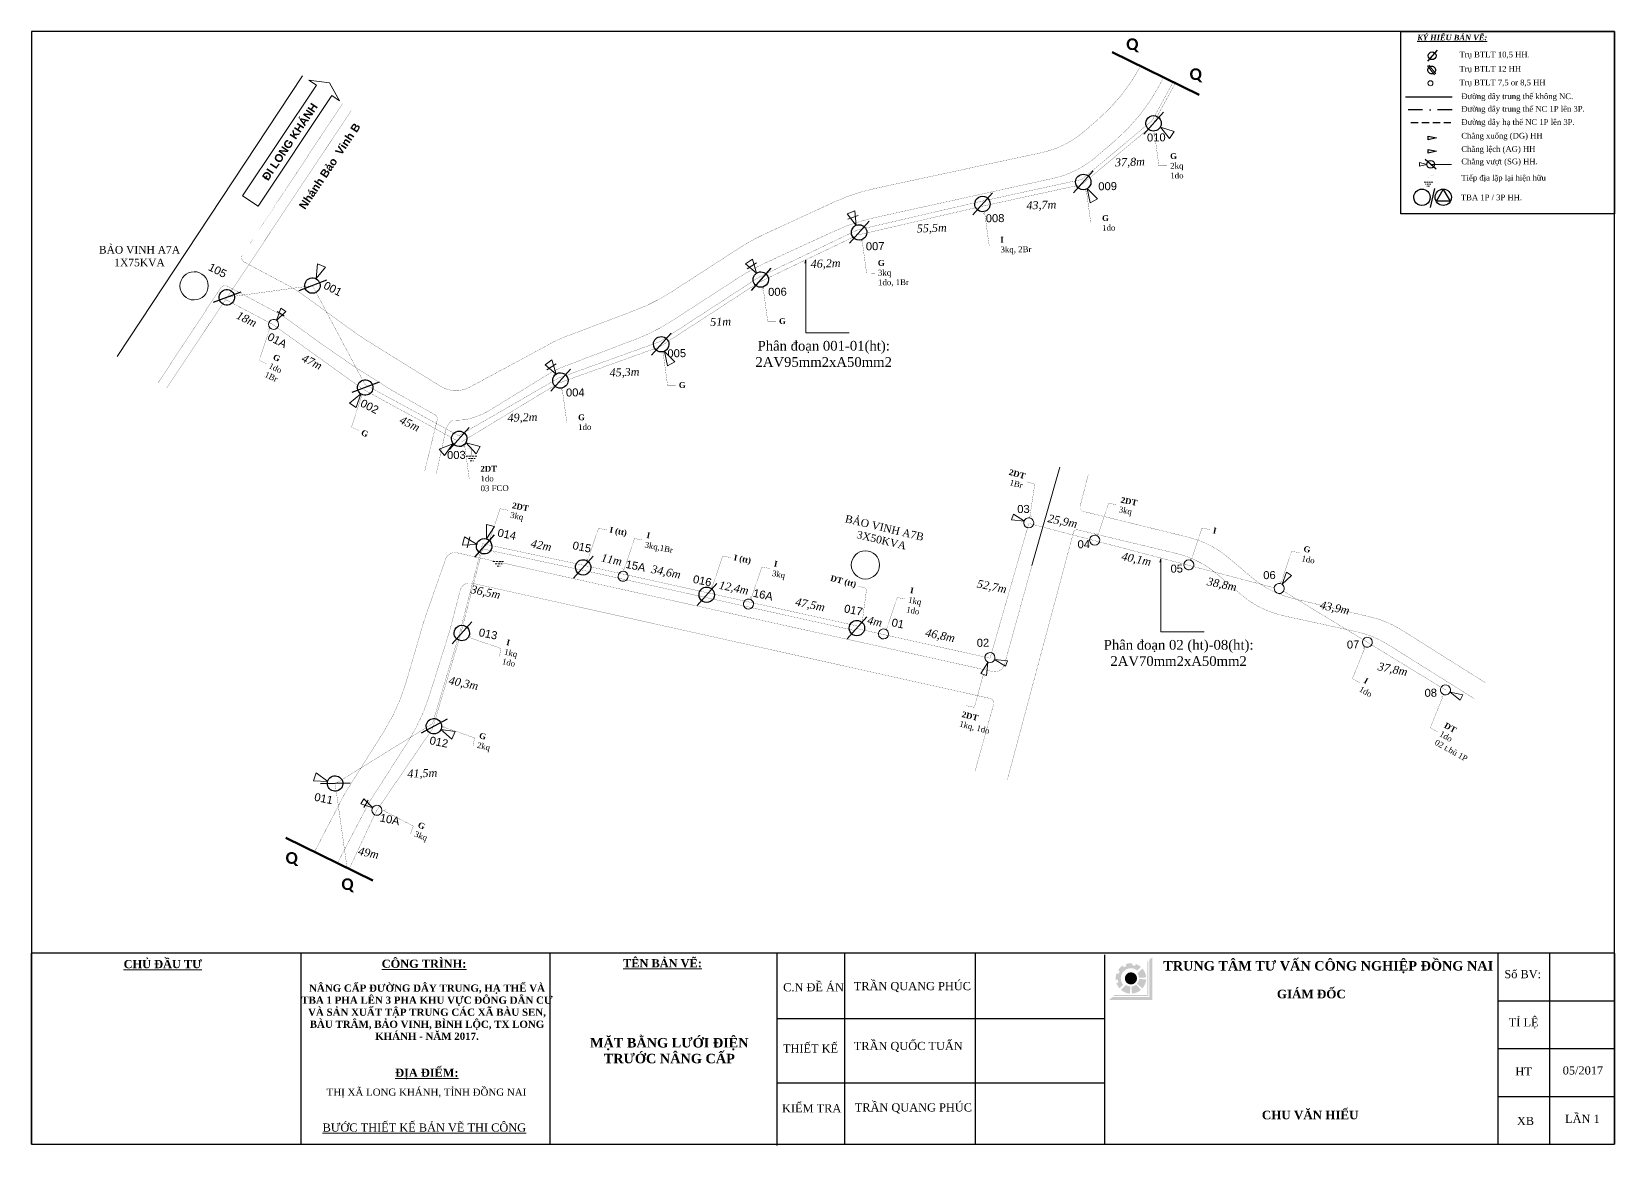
# Model space of a CAD drawing. Header units: metres. Extents: x 429925 to 893472, y 1245258 to 2552490.
# Drawn here: x 451291 to 452103, y 1260860 to 1261432 of the extents above; entities that cross this region are included whole.
import ezdxf

# ---------------------------------------------------------------- set-up
doc = ezdxf.new("R2010")
doc.units = ezdxf.units.M
doc.linetypes.add('DASHDOT', pattern=[1, 0.5, -0.25, 0, -0.25])
doc.linetypes.add('DASHED2', pattern=[0.375, 0.25, -0.125])
doc.layers.add('duong', color=2, linetype='Continuous', lineweight=15)
doc.layers.add('duong bao', color=3, linetype='Continuous', lineweight=13)
doc.layers.add('Khung ten', color=7, linetype='Continuous')
doc.layers.add('KHUNGBANVE', color=6, linetype='Continuous')
doc.styles.get("Standard").update_dxf_attribs({"font": 'arial.ttf'})
doc.styles.add('Unicode', font='times.ttf')

# ---------------------------------------------------------------- blocks, each defined once
blk = doc.blocks.new('A$C46BF4DDC')
at = {"color": 9, "linetype": 'Continuous'}
blk.add_line((9.91, 11.46), (0, 0), dxfattribs=at)
blk.add_lwpolyline([(0.89, 5.61, -1), (8.82, 5.61, -1)], format="xyb", close=True, dxfattribs=at)
blk = doc.blocks.new('A$C7B825D87')
at = {"layer": 'duong bao', "color": 1, "linetype": 'DASHED2', "lineweight": 20, "ltscale": 4}
for p, q in [((1.21, 2.48), (7.13, 2.48)), ((2.41, 1.31), (5.91, 1.31)), ((3.34, 0), (4.99, 0))]:
    blk.add_line(p, q, dxfattribs=at)
at = {"layer": 'duong bao', "color": 1, "linetype": 'DASHED2', "lineweight": 20, "ltscale": 4, "const_width": 0.0325}
blk.add_lwpolyline([(0.01, 8.11), (4.17, 5.43), (4.17, 2.48)], dxfattribs=at)
blk = doc.blocks.new('A$C6542344A')
at = {"color": 9, "linetype": 'Continuous'}
for p, q in [((7.5, 9.8), (0, 1.2)), ((8.7, 8.6), (1.3, 0))]:
    blk.add_line(p, q, dxfattribs=at)
for points in [[(0.3, 4.9, -1), (8.2, 4.9, -1)], [(4.3, 1, -1), (4.3, 8.9, -1)]]:
    blk.add_lwpolyline(points, format="xyb", close=True, dxfattribs=at)

msp = doc.modelspace()

# ---------------------------------------------------------------- hatches: boundary and pattern name
at = {"layer": 'duong bao', "lineweight": 50, "ltscale": 2}
h = msp.add_hatch(color=256, dxfattribs=at)
h.paths.add_polyline_path([(452009.25, 1261410.72, -1), (452010.02, 1261414.61, -1)], flags=17)
h.paths.add_polyline_path([(452010.02, 1261414.61, 1), (452009.25, 1261410.72, 1)], flags=17)
at = {"layer": 'Khung ten'}
h = msp.add_hatch(color=160, dxfattribs=at)
h.paths.add_polyline_path([(451866.27, 1260957.12), (451864.7, 1260955.56), (451864.7, 1260936.57), (451845.72, 1260936.57), (451844.15, 1260935.01), (451866.27, 1260935.01)])
h.paths.add_polyline_path([(451864.18, 1260955.04), (451863.66, 1260954.52), (451863.66, 1260937.62), (451846.76, 1260937.62), (451846.24, 1260937.1), (451864.18, 1260937.1)], flags=17)
for color, points in [(160, [(451860.36, 1260951.95, 0.10032), (451857.66, 1260953.49), (451857.33, 1260952.5, 0.055263), (451855.87, 1260952.81), (451855.97, 1260953.85, 0.110865), (451852.58, 1260953.43), (451852.93, 1260952.45, 0.055263), (451851.58, 1260951.79), (451851.03, 1260952.67, 0.110865), (451848.61, 1260950.25), (451849.49, 1260949.69, 0.055263), (451848.83, 1260948.35), (451847.85, 1260948.7, 0.110865), (451847.43, 1260945.3), (451848.47, 1260945.4, 0.055263), (451848.78, 1260943.94), (451847.79, 1260943.62, 0.10032), (451849.33, 1260940.92), (451851.17, 1260942.77, -0.904534), (451858.51, 1260950.1)]), (1, [(451858.34, 1260946.07, 1), (451852.08, 1260946.07, 1)])]:
    msp.add_hatch(color=color, dxfattribs=at).paths.add_polyline_path(points)
h = msp.add_hatch(color=104, dxfattribs=at)
h.paths.add_polyline_path([(451861.09, 1260951.21), (451858.5, 1260948.62, -0.149436), (451859.37, 1260946.34), (451863.01, 1260946.59, 0.16445)])
h.paths.add_polyline_path([(451863.01, 1260945.55), (451859.37, 1260945.79, -0.16445), (451858.35, 1260943.32), (451861.09, 1260940.92, 0.16445)])
h.paths.add_polyline_path([(451860.36, 1260940.18), (451857.95, 1260942.93, -0.16445), (451855.49, 1260941.91), (451855.73, 1260938.27, 0.16445)])
h.paths.add_polyline_path([(451854.69, 1260938.27), (451854.93, 1260941.91, -0.149436), (451852.65, 1260942.77), (451850.06, 1260940.18, 0.16445)])

# ---------------------------------------------------------------- linework, layer by layer
at = {"color": 4, "linetype": 'Continuous', "lineweight": 18}
for p, q in [((451429.74, 1261409.63), (451334.61, 1261265.55)), ((451399.01, 1261348.08), (451436.96, 1261404.82)), ((451436.96, 1261404.82), (451433.01, 1261407.47)), ((451433.01, 1261407.47), (451443.57, 1261406.13)), ((451443.57, 1261406.13), (451448.84, 1261396.87)), ((451444.88, 1261399.52), (451406.93, 1261342.78)), ((451448.84, 1261396.87), (451444.88, 1261399.52)), ((451715.13, 1261337.94), (451709.77, 1261335.97)), ((451662.9, 1261313.54), (451658.08, 1261310.48)), ((451416.67, 1261288.65), (451420.39, 1261286.35)), ((451688.22, 1261277.68), (451710.53, 1261277.68)), ((451559.98, 1261261.72), (451555.16, 1261258.66)), ((451804.4, 1261158.08), (451818.65, 1261208.62)), ((451515.77, 1261172.82), (451514.32, 1261167.29)), ((451870.49, 1261124.08), (451892.8, 1261124.08)), ((451461.29, 1261033.84), (451463.56, 1261037.58))]:
    msp.add_line(p, q, dxfattribs=at)
at = {"color": 1, "lineweight": 30, "ltscale": 15}
msp.add_line((452020.12, 1261398.67), (451996.28, 1261398.67), dxfattribs=at)
at = {"color": 1, "linetype": 'DASHDOT', "lineweight": 30, "ltscale": 15}
msp.add_line((452020.12, 1261392.21), (451996.28, 1261392.21), dxfattribs=at)
at = {"color": 5, "linetype": 'DASHED2', "lineweight": 30, "ltscale": 15}
msp.add_line((451998.95, 1261385.7), (452020.15, 1261385.7), dxfattribs=at)
at = {"color": 7, "linetype": 'Continuous'}
msp.add_line((452011.03, 1261351.73), (452008.95, 1261341.96), dxfattribs=at)
at = {"color": 9, "linetype": 'Continuous'}
msp.add_lwpolyline([(451290.67, 1260860.84), (452103.47, 1260860.84), (452103.47, 1261432.34), (451290.67, 1261432.34)], close=True, dxfattribs=at)
at = {"color": 7, "linetype": 'Continuous'}
for points in [[(451993.76, 1261432.34), (452103.47, 1261432.34), (452103.47, 1261338.75), (451993.76, 1261338.75)], [(452007.83, 1261378.73), (452012.22, 1261377.78), (452007.83, 1261376.83)], [(452007.83, 1261371.89), (452012.22, 1261370.94), (452007.83, 1261369.99)], [(452012.15, 1261345.21), (452015.61, 1261351.21), (452019.07, 1261345.21)]]:
    msp.add_lwpolyline(points, close=True, dxfattribs=at)
at = {"color": 4, "linetype": 'Continuous', "lineweight": 18, "const_width": 0.1}
for points in [[(451398.95, 1261317.64), (451450.23, 1261395.32), (451398.95, 1261317.64, 0.442045), (451399.89, 1261313.96), (451423.25, 1261301.51, -0.034662), (451429.12, 1261297.84), (451445.63, 1261285.85, 0.029906), (451470.34, 1261269.01), (451500.65, 1261250.22, 0.268402), (451515.66, 1261249.76), (451555.76, 1261271.34, -0.046131), (451564.03, 1261275.38), (451600.47, 1261289.17, 0.053139), (451619.38, 1261298.73), (451654.49, 1261321.45, -0.035585), (451666.95, 1261328.3), (451702.71, 1261344.79, -0.055051), (451723.54, 1261351.74), (451809.24, 1261370.18, 0.125758), (451831.4, 1261381.23), (451837.69, 1261386.66, 0.090393), (451860.18, 1261414.59)], [(451498.46, 1261205.23), (451502.94, 1261225.79, -0.205526), (451506.58, 1261232.65), (451513.14, 1261232.97, 0.101178), (451528.06, 1261239.2), (451555.53, 1261256.13, -0.049146), (451564.32, 1261260.48), (451600.47, 1261274.17, 0.053139), (451619.38, 1261283.73), (451654.49, 1261306.45, -0.035585), (451666.95, 1261313.3), (451702.93, 1261329.89, -0.053875), (451723.29, 1261336.74), (451815.41, 1261357.02, 0.123352), (451837.16, 1261367.85), (451846.72, 1261376.03, 0.095763), (451870.36, 1261405.73), (451871.96, 1261408.8)], [(451355.56, 1261251.92), (451387.81, 1261300.76, -0.386919), (451391.16, 1261301.61), (451416.26, 1261288.24, -0.034662), (451422.13, 1261284.57), (451438.64, 1261272.58, 0.033252), (451494.87, 1261237.2), (451497.64, 1261235.7, -0.341223), (451498.92, 1261232.83), (451492.56, 1261206.82)], [(452037.17, 1261098), (451993.92, 1261125.21, 0.081897), (451978.92, 1261131.52), (451938.3, 1261141.24, -0.117398), (451917.63, 1261151.7), (451905.17, 1261162.24, 0.115721), (451884.83, 1261172.62), (451830.54, 1261185.98, -0.417222), (451829.08, 1261188.42), (451833.38, 1261205.14)], [(451791.77, 1261048.15), (451825.66, 1261175.01, -0.404023), (451828.06, 1261176.42), (451878.66, 1261164.3, -0.118401), (451899.48, 1261153.71), (451911.89, 1261143.11, 0.123592), (451933.7, 1261132.29), (451971.1, 1261124.14, -0.08657), (451987.01, 1261117.65), (452031.59, 1261089.7)], [(451435.97, 1261011.11, 0.00148), (451436.24, 1261011.64), (451451.26, 1261040.62), (451471.64, 1261073.01, 0.06975), (451483.03, 1261098.34), (451492.37, 1261130.46), (451503.29, 1261161.44, -0.379266), (451509.09, 1261164.66), (451784.36, 1261103.66, 0.399105), (451790.26, 1261107.2), (451807.73, 1261170.35), (451807.86, 1261170.33)], [(451447.74, 1261005.33), (451464.16, 1261036.78), (451483.64, 1261067.14, 0.066676), (451494.88, 1261091.2), (451505.41, 1261124.77), (451510.81, 1261145.45, -0.403605), (451516.73, 1261149.07), (451782.73, 1261089.9, -0.4295), (451784.65, 1261086.71), (451775.18, 1261052.59)]]:
    msp.add_lwpolyline(points, format="xyb", dxfattribs=at)
at = {"color": 9, "linetype": 'Continuous'}
for points in [[(452009.25, 1261410.72, -1), (452010.02, 1261414.61, -1)], [(452011.58, 1261412.28, -1), (452007.69, 1261413.05, -1)]]:
    msp.add_lwpolyline(points, format="xyb", close=True, dxfattribs=at)
at = {"color": 4, "linetype": 'Continuous', "lineweight": 18}
for points in [[(451399.01, 1261348.08), (451436.96, 1261404.82), (451433.01, 1261407.47), (451443.57, 1261406.13), (451448.84, 1261396.87), (451444.88, 1261399.52), (451406.93, 1261342.78)], [(451870.4, 1261383.36), (451877.46, 1261381.03), (451875.1, 1261377.46)], [(452007.13, 1261364.17), (452003.4, 1261363.18), (452003.4, 1261365.17)], [(451832.74, 1261351.76), (451838.01, 1261346.52), (451834.3, 1261344.38)], [(451714.07, 1261332.8), (451709.53, 1261338.68), (451713.49, 1261340.32)], [(451436.71, 1261305.61), (451437.53, 1261313), (451441.51, 1261311.43)], [(451662.95, 1261308.29), (451657.27, 1261313.08), (451660.79, 1261315.52)], [(451560.03, 1261256.48), (451554.35, 1261261.26), (451557.87, 1261263.7)], [(451615.64, 1261268.03), (451620.91, 1261262.79), (451617.2, 1261260.65)], [(451459.67, 1261246.33), (451457.41, 1261239.25), (451453.82, 1261241.58)], [(451507.05, 1261220.62), (451502.75, 1261214.56), (451500.03, 1261217.87)], [(451513.79, 1261221.07), (451520.99, 1261219.23), (451518.88, 1261215.5)], [(451524.27, 1261171.77), (451524.21, 1261179.2), (451528.35, 1261178.11)], [(451519.38, 1261169.01), (451511.96, 1261168.65), (451512.88, 1261172.83)], [(451500.89, 1261073.9), (451508.24, 1261072.81), (451506.52, 1261068.89)], [(451442.84, 1261047.2), (451435.42, 1261047.52), (451436.72, 1261051.6)]]:
    msp.add_lwpolyline(points, close=True, dxfattribs=at)
at = {"color": 1, "lineweight": 30, "ltscale": 15, "const_width": 0.1}
for points in [[(451509.98, 1261224.8), (451561.41, 1261254.48), (451613.18, 1261273.06), (451664.33, 1261306.3), (451714.83, 1261330.51), (451778.16, 1261345.14), (451829.94, 1261356.41), (451866.02, 1261386.54), (451876.85, 1261406.39)], [(451454.83, 1261391.81), (451359.95, 1261249.21)], [(451391.06, 1261295.94), (451434.88, 1261301.89), (451461.88, 1261251.09), (451511.11, 1261224.18)], [(451452.65, 1261002.92), (451446.56, 1261046.01), (451496.49, 1261076.86), (451510.79, 1261124.77), (451522.25, 1261169.32), (451573.1, 1261158.47), (451593.6, 1261153.92), (451636.56, 1261144.4), (451658.04, 1261139.63), (451713.69, 1261127.29), (451715.31, 1261126.93)]]:
    msp.add_lwpolyline(points, dxfattribs=at)
at = {"color": 5, "linetype": 'DASHED2', "lineweight": 30, "ltscale": 15, "const_width": 0.1}
for points in [[(451561.41, 1261251.86), (451613.18, 1261270.44), (451664.33, 1261303.68), (451714.83, 1261327.89), (451778.16, 1261342.52), (451829.94, 1261353.79), (451866.02, 1261383.92), (451877.98, 1261405.84)], [(451389.59, 1261295.08), (451414.36, 1261282.03), (451460.66, 1261248.78), (451509.32, 1261222.17)], [(451561.41, 1261251.86), (451511.38, 1261221.6)], [(451714.2, 1261125.78), (451728.19, 1261122.68), (451782.86, 1261110.56), (451792.82, 1261145.15), (451802.77, 1261179.75), (451836.63, 1261170.88), (451884.99, 1261158.2), (451928.93, 1261146.68)], [(451453.78, 1261002.36), (451467.66, 1261031.98), (451496.49, 1261074.24), (451510.79, 1261122.15), (451522.25, 1261166.7), (451573.1, 1261155.85), (451593.6, 1261151.3), (451636.56, 1261141.77), (451658.04, 1261137.01), (451713.36, 1261124.74)], [(451933.59, 1261144.97), (451976.63, 1261118.71), (452016.75, 1261094.23)]]:
    msp.add_lwpolyline(points, dxfattribs=at)
at = {"color": 4, "linetype": 'Continuous', "lineweight": 18}
for points in [[(452007.75, 1261405.84, -1), (452010.33, 1261405.84, -1)], [(451366.85, 1261301.76, -1), (451381.35, 1261301.81, -1)], [(451412.58, 1261283.06, -1), (451417.23, 1261280.83, -1)], [(451800.15, 1261179.94, -1), (451805.31, 1261180.14, -1)], [(451834.01, 1261171.07, -1), (451839.17, 1261171.26, -1)], [(451711.62, 1261158.41, -1), (451726.12, 1261158.46, -1)], [(451882.38, 1261158.39, -1), (451887.53, 1261158.58, -1)], [(451591.82, 1261152.53, -1), (451596.98, 1261152.72, -1)], [(451928.83, 1261146.67, -1), (451933.94, 1261145.96, -1)], [(451656.25, 1261138.24, -1), (451661.41, 1261138.44, -1)], [(451725.57, 1261122.87, -1), (451730.73, 1261123.07, -1)], [(451974.13, 1261119.36, -1), (451979.12, 1261118.06, -1)], [(451780.24, 1261110.75, -1), (451785.4, 1261110.94, -1)], [(452014.25, 1261094.87, -1), (452019.24, 1261093.58, -1)], [(451465.41, 1261032.3, -1), (451470.56, 1261032.5, -1)]]:
    msp.add_lwpolyline(points, format="xyb", close=True, dxfattribs=at)
at = {"color": 7, "linetype": 'Continuous'}
for points in [[(452000.47, 1261347.25, -1), (452008.86, 1261347.28, -1)], [(452011.4, 1261347.25, -1), (452019.79, 1261347.28, -1)]]:
    msp.add_lwpolyline(points, format="xyb", close=True, dxfattribs=at)
at = {"color": 4, "linetype": 'Continuous', "lineweight": 18}
for points in [[(451688.22, 1261315.13), (451687.8, 1261313.49), (451688.22, 1261315.13), (451688.22, 1261277.68)], [(451416.38, 1261283.99), (451421.13, 1261288.68), (451418.61, 1261290.28), (451416.38, 1261283.99)], [(451800.55, 1261180.97), (451794.85, 1261184.45), (451793.91, 1261181.61), (451800.55, 1261180.97)], [(451870.49, 1261161.53), (451870.07, 1261159.89), (451870.49, 1261161.53), (451870.49, 1261124.08)], [(451932.81, 1261148.47), (451937.65, 1261153.07), (451935.15, 1261154.72), (451932.81, 1261148.47)], [(451781.64, 1261108.34), (451778.17, 1261102.64), (451781, 1261101.69), (451781.64, 1261108.34)], [(451785.12, 1261109.87), (451790.82, 1261106.4), (451791.77, 1261109.23), (451785.12, 1261109.87)], [(452019.08, 1261093.13), (452024.35, 1261089.03), (452025.61, 1261091.74), (452019.08, 1261093.13)], [(451465.95, 1261033.59), (451461.22, 1261038.3), (451459.64, 1261035.77), (451465.95, 1261033.59)]]:
    msp.add_lwpolyline(points, dxfattribs=at)
at = {"layer": 'duong bao', "lineweight": 50, "ltscale": 2}
for p, q in [((451845.57, 1261421.77), (451890.26, 1261399.81)), ((451421.26, 1261018.34), (451465.95, 1260996.38))]:
    msp.add_line(p, q, dxfattribs=at)
at = {"layer": 'duong bao', "lineweight": 18, "ltscale": 2}
msp.add_line((452019.76, 1261364.12), (452009.17, 1261364.12), dxfattribs=at)
at = {"layer": 'duong bao', "color": 4, "lineweight": 15, "ltscale": 2, "const_width": 0.1}
for points in [[(451866.54, 1261379.61), (451867.22, 1261380.63), (451869.58, 1261363.4), (451873.8, 1261363.38)], [(451831.56, 1261350.26), (451832.24, 1261351.28), (451834.6, 1261334.05), (451838.82, 1261334.03)], [(451779.37, 1261338.66), (451780.05, 1261339.68), (451782.41, 1261322.45), (451786.62, 1261322.43)], [(451716.44, 1261324.39), (451717.13, 1261325.41), (451719.48, 1261308.18), (451723.7, 1261308.16)], [(451665.62, 1261299.83), (451666.3, 1261300.85), (451668.66, 1261283.62), (451672.88, 1261283.6)], [(451411.93, 1261279.47), (451412.99, 1261280.09), (451407.56, 1261263.57), (451411.34, 1261261.7)], [(451614.2, 1261266.99), (451614.88, 1261268.01), (451617.24, 1261250.78), (451621.46, 1261250.76)], [(451562.46, 1261247.9), (451563.15, 1261248.93), (451565.5, 1261231.7), (451569.72, 1261231.68)], [(451459.3, 1261245.17), (451460.36, 1261245.79), (451454.93, 1261229.27), (451458.71, 1261227.41)], [(451512.33, 1261218.96), (451513.01, 1261219.98), (451515.37, 1261202.75), (451519.59, 1261202.73)], [(451804.19, 1261183.51), (451803.25, 1261182.72), (451805.81, 1261199.92), (451801.77, 1261201.12)], [(451837.7, 1261174.77), (451838.18, 1261173.64), (451843.75, 1261190.12), (451847.89, 1261189.34)], [(451525.17, 1261171.93), (451525.64, 1261170.8), (451531.22, 1261187.28), (451535.36, 1261186.5)], [(451575.71, 1261161.88), (451576.19, 1261160.75), (451581.76, 1261177.23), (451585.91, 1261176.45)], [(451885.67, 1261162.02), (451886.14, 1261160.89), (451891.72, 1261177.36), (451895.86, 1261176.58)], [(451594.23, 1261156.66), (451594.7, 1261155.53), (451600.28, 1261172), (451604.42, 1261171.22)], [(451931.67, 1261150.11), (451932.15, 1261148.97), (451937.72, 1261165.45), (451941.87, 1261164.67)], [(451639.48, 1261147.65), (451639.96, 1261146.52), (451645.53, 1261162.99), (451649.67, 1261162.21)], [(451659.62, 1261142.03), (451660.1, 1261140.9), (451665.67, 1261157.38), (451669.81, 1261156.6)], [(451718.13, 1261129.92), (451717.2, 1261129.12), (451719.51, 1261146.36), (451715.45, 1261147.5)], [(451729.18, 1261126.34), (451729.65, 1261125.21), (451735.22, 1261141.69), (451739.37, 1261140.91)], [(451516.37, 1261121.68), (451515.23, 1261121.21), (451531.67, 1261115.53), (451530.86, 1261111.39)], [(451974.37, 1261115.59), (451975.47, 1261116.14), (451968.97, 1261100.01), (451972.62, 1261097.91)], [(451779.91, 1261100.96), (451779.37, 1261102.06), (451774.81, 1261085.28), (451770.48, 1261086.15)], [(452014.38, 1261090.43), (452015.48, 1261090.98), (452008.97, 1261074.85), (452012.63, 1261072.74)], [(451502.85, 1261075.77), (451501.71, 1261075.3), (451518.15, 1261069.62), (451517.34, 1261065.48)], [(451472.44, 1261032.66), (451471.25, 1261032.36), (451486.64, 1261024.27), (451485.22, 1261020.3)]]:
    msp.add_lwpolyline(points, dxfattribs=at)
at = {"layer": 'KHUNGBANVE', "color": 2}
for p, q in [((451290.67, 1260860.84), (451290.67, 1260959)), ((452103.47, 1260959), (451290.67, 1260959)), ((451429.15, 1260861.28), (451429.15, 1260959.14)), ((451557, 1260860.84), (451557, 1260959)), ((451673.46, 1260860.32), (451673.46, 1260959)), ((451708.36, 1260860.54), (451708.36, 1260959)), ((451775.44, 1260860.83), (451775.44, 1260958.69)), ((451841.89, 1260860.84), (451841.89, 1260958.17)), ((452043.82, 1260860.62), (452043.82, 1260959)), ((452070.33, 1260860.62), (452070.33, 1260959)), ((452103.47, 1260959), (452103.47, 1260860.84)), ((452103.47, 1260934.4), (452043.82, 1260934.4)), ((451841.89, 1260925.35), (451673.46, 1260925.35)), ((452103.47, 1260909.81), (452043.82, 1260909.81)), ((451841.89, 1260892.29), (451673.46, 1260892.29)), ((452103.47, 1260885.21), (452043.82, 1260885.21)), ((451290.67, 1260860.84), (452103.47, 1260860.84))]:
    msp.add_line(p, q, dxfattribs=at)

# ---------------------------------------------------------------- block references
at = {"color": 4, "linetype": 'Continuous', "lineweight": 18, "yscale": 0.5, "zscale": 0.5}
for p, xscale, rotation in [((452007.47, 1261417.13), 0.5000000000041764, 359.9423113320694), ((452006.31, 1261366.6), 0.5000000000211088, 269.9863334116617)]:
    msp.add_blockref('A$C46BF4DDC', p, dxfattribs=dict(at, xscale=xscale, rotation=rotation))
at = {"color": 4, "linetype": 'Continuous', "lineweight": 18}
for p, rotation in [((451861.88, 1261379.7), 359.1901508878823), ((451825.8, 1261349.58), 359.1901508878823), ((451774.02, 1261338.3), 359.1901508878823), ((451710.69, 1261323.67), 359.1901508878823), ((451383.96, 1261293.28), 331.4049777703599), ((451427.93, 1261299.29), 331.4049777703599), ((451660.19, 1261299.46), 359.1901508878823), ((451609.04, 1261266.23), 359.1901508878823), ((451455.03, 1261246.97), 331.4049777703599), ((451557.27, 1261247.64), 359.1901508878823), ((451505.3, 1261217.65), 359.1901508878823), ((451518.11, 1261162.49), 359.1901508878823), ((451568.96, 1261151.63), 359.1901508878823), ((451632.42, 1261137.56), 359.1901508878823), ((451506.65, 1261117.94), 359.1901508878823), ((451709.55, 1261120.45), 359.1901508878823), ((451490.71, 1261072.09), 339.1901508888843), ((451439.07, 1261046.03), 311.9722521516418)]:
    msp.add_blockref('A$C46BF4DDC', p, dxfattribs=dict(at, rotation=rotation))
at = {"layer": 'duong bao', "lineweight": 50, "ltscale": 2, "xscale": 0.4999999999677948, "yscale": 0.5, "zscale": 0.5, "rotation": 78.73382310779768}
msp.add_blockref('A$C6542344A', (452011.63, 1261410.09), dxfattribs=at)
at = {"layer": 'duong bao', "lineweight": 50, "ltscale": 2, "xscale": -0.8000000000029104, "yscale": 0.7999999999883585, "zscale": 0.8}
msp.add_blockref('A$C7B825D87', (452011.21, 1261352.97), dxfattribs=at)
at = {"layer": 'duong bao', "lineweight": 50, "ltscale": 2}
for p in [(451512.55, 1261211.86), (451526.33, 1261157.72)]:
    msp.add_blockref('A$C7B825D87', p, dxfattribs=at)

# ---------------------------------------------------------------- texts
at = {"color": 4, "linetype": 'Continuous', "lineweight": 18, "attachment_point": 5}
for s, insert, char_height, width in [('{\\fCalibri|b1|i0|c0|p34;\\C7;Q}', (451855.92, 1261425.31), 6, 21.59), ('\\C7;\\fTimes New Roman|b1|i1|;\\H2.8669647164643;\\LKÝ HIỆU BẢN VẼ\\l\\L:\\l', (452020.22, 1261428.87), 2.867, 49.2057), ('{\\fCalibri|b1|i0|c0|p34;\\C7;Q}', (451888.49, 1261409.91), 6, 21.59), ('\\C7;\\fTimes New Roman|b0|i0|;\\H3.9136135429144;BẢO VINH A7A\\P1X75KVA', (451346.05, 1261317.01), 3.9136, 53.975), ('{\\fTimes New Roman|b0|i0|c0|p18;\\C7;Phân đoạn 001-01(ht):\\P2AV95mm2xA50mm2}', (451697.43, 1261266.78), 5, 159.6171), ('{\\fTimes New Roman|b0|i0|c0|p18;\\C7;Phân đoạn 02 (ht)-08(ht):\\P2AV70mm2xA50mm2}', (451879.7, 1261113.18), 5, 159.6171), ('{\\fCalibri|b1|i0|c0|p34;\\C7;Q}', (451424.21, 1261007.34), 6, 21.59), ('{\\fCalibri|b1|i0|c0|p34;\\C7;Q}', (451452.87, 1260993.88), 6, 21.59)]:
    msp.add_mtext(s, dxfattribs=dict(at, insert=insert, char_height=char_height, width=width))
at = {"char_height": 2.9352, "attachment_point": 4}
for s, insert, width in [('{\\fTimes New Roman|b0|i0|c0|p18;\\C7;Trụ BTLT 10,5 HH.}', (452023.95, 1261420.21), 78.7288), ('{\\fTimes New Roman|b0|i0|c0|p18;\\C7;Trụ BTLT 12 HH}', (452023.95, 1261412.88), 78.7288), ('{\\fTimes New Roman|b0|i0|c0|p18;\\C7;Trụ BTLT 7,5 or 8,5 HH}', (452023.95, 1261405.85), 78.7288), ('{\\fTimes New Roman|b0|i0|c0|p18;\\H1x;\\C7;Đường dây trung thế không NC.}', (452024.89, 1261398.67), 60.7348), ('{\\fTimes New Roman|b0|i0|c0|p18;\\C7;Đường dây trung thế NC 1P lên 3P.}', (452024.89, 1261392.21), 65.0554), ('{\\fTimes New Roman|b0|i0|c0|p18;\\C7;Đường dây hạ thế NC 1P lên 3P.}', (452024.89, 1261385.44), 69.8685), ('{\\fTimes New Roman|b0|i0|c0|p18;\\C7;Chằng xuống (DG) HH}', (452024.89, 1261378.41), 67.094), ('{\\fTimes New Roman|b0|i0|c0|p18;\\C7;Chằng lệch (AG) HH}', (452024.89, 1261371.57), 67.094), ('{\\fTimes New Roman|b0|i0|c0|p18;\\C7;Chằng vượt (SG) HH.}', (452024.89, 1261365.2), 67.094), ('{\\fTimes New Roman|b0|i0|c0|p18;\\C7;Tiếp địa lặp lại hiện hữu}', (452024.89, 1261356.83), 67.094), ('{\\fTimes New Roman|b0|i0|c0|p18;\\C7;TBA 1P / 3P HH.}', (452024.66, 1261347.17), 74)]:
    msp.add_mtext(s, dxfattribs=dict(at, insert=insert, width=width))
at = {"color": 4, "linetype": 'Continuous', "lineweight": 18}
for s, insert, char_height, width, attachment_point, rotation in [('{\\fArial Unicode MS|b1|i0|c0|p34;\\C7;ĐI LONG KHÁNH}', (451423.27, 1261375.78), 4.1093, 73.025, 5, 56.22099), ('{\\fArial Unicode MS|b1|i0|c0|p34;\\C7;Nhánh Bảo  Vinh B}', (451443.74, 1261363.27), 4.1093, 73.025, 5, 56.22099), ('{\\fArial|b0|i0|c161|p34;\\C7;0\\fArial|b0|i0|c163|p34;10}', (451868.24, 1261377.98), 4.1093, 12.7, 5, 0.8104), ('{\\fTimes New Roman|b1|i0|c0|p18;\\C7;G\\P\\fTimes New Roman|b0|i0|c0|p18;2kq\\P1do}', (451875.38, 1261363.41), 3, 22.225, 4, 0.60769), ('{\\fTimes New Roman|b0|i1|c0|p18;\\C7;37,8m}', (451854.7, 1261364.94), 4.1093, 22.225, 5, 1.91169), ('{\\fArial|b0|i0|c161|p34;\\C7;00\\fArial|b0|i0|c163|p34;9}', (451843.24, 1261352.94), 4.1093, 12.7, 5, 0.8104), ('{\\fTimes New Roman|b0|i1|c0|p18;\\C7;43,7m}', (451809.21, 1261342.87), 4.1093, 22.225, 5, 1.91169), ('{\\fArial|b0|i0|c161|p34;\\C7;00\\fArial|b0|i0|c163|p34;8}', (451785.44, 1261336.5), 4.1093, 12.7, 5, 0.8104), ('{\\fTimes New Roman|b1|i0|c0|p18;\\C7;G\\P\\fTimes New Roman|b0|i0|c0|p18;1do}', (451840.39, 1261334.06), 3, 22.225, 4, 0.60769), ('{\\fTimes New Roman|b0|i1|c0|p18;\\C7;55,5m}', (451752.92, 1261331), 4.1093, 22.225, 5, 1.91169), ('{\\fArial|b0|i0|c161|p34;\\C7;00\\fArial|b0|i0|c163|p34;7}', (451723.86, 1261322.12), 4.1093, 12.7, 5, 0.8104), ('{\\fTimes New Roman|b1|i0|c0|p18;\\C7;I\\P\\fTimes New Roman|b0|i0|c0|p18;3kq, 2Br}', (451788.2, 1261322.46), 3, 22.225, 4, 0.60769), ('{\\C7;105}', (451386.18, 1261309.69), 4.109, 12.7, 5, 333.02523), ('{\\fTimes New Roman|b0|i1|c0|p18;\\C7;46,2m}', (451698.41, 1261312.79), 4.1093, 22.225, 5, 1.91169), ('{\\fTimes New Roman|b1|i0|c0|p18;\\C7;G\\P\\fTimes New Roman|b0|i0|c0|p18;3kq\\P1do, 1Br}', (451725.28, 1261308.19), 3, 22.225, 4, 0.60769), ('{\\H1x;\\C7;001}', (451445.33, 1261300.28), 4.1093, 12.7, 5, 333.02523), ('{\\fArial|b0|i0|c161|p34;\\C7;00\\fArial|b0|i0|c163|p34;6}', (451673.67, 1261298.7), 4.1093, 12.7, 5, 0.8104), ('{\\fTimes New Roman|b0|i1|c0|p18;\\C7;18m}', (451401.07, 1261284.67), 4.1093, 22.225, 5, 334.12652), ('{\\fTimes New Roman|b0|i1|c0|p18;\\C7;51m}', (451644.48, 1261283.34), 4.1093, 22.225, 5, 1.91169), ('{\\fTimes New Roman|b1|i0|c0|p18;\\C7;G}', (451674.46, 1261283.64), 3, 22.225, 4, 0.60769), ('{\\fArial|b0|i0|c161|p34;\\C7;01\\fArial|b0|i0|c163|p34;A}', (451416.8, 1261273.77), 4.1093, 12.7, 5, 333.02523), ('{\\fTimes New Roman|b1|i0|c0|p18;\\C7;G\\P\\fTimes New Roman|b0|i0|c0|p18;1do\\P1Br}', (451412.78, 1261261.04), 3, 22.225, 4, 334.62221), ('{\\fTimes New Roman|b0|i1|c0|p18;\\C7;47m}', (451434.63, 1261262.72), 4.1093, 22.225, 5, 334.12652), ('{\\fArial|b0|i0|c161|p34;\\C7;00\\fArial|b0|i0|c163|p34;5}', (451621.96, 1261267.14), 4.1093, 12.7, 5, 0.8104), ('{\\fTimes New Roman|b0|i1|c0|p18;\\C7;45,3m}', (451595.13, 1261256.98), 4.1093, 22.225, 5, 1.91169), ('{\\fArial|b0|i0|c161|p34;\\C7;00\\fArial|b0|i0|c163|p34;4}', (451569.86, 1261247.01), 4.1093, 12.7, 5, 0.8104), ('{\\fTimes New Roman|b1|i0|c0|p18;\\C7;G}', (451623.04, 1261250.8), 3, 22.225, 4, 0.60769), ('{\\fArial|b0|i0|c161|p34;\\C7;00\\fArial|b0|i0|c163|p34;2}', (451464.22, 1261239.79), 4.1093, 12.7, 5, 333.02523), ('{\\fTimes New Roman|b0|i1|c0|p18;\\C7;45m}', (451484.85, 1261230.95), 4.1093, 22.225, 5, 334.12652), ('{\\fTimes New Roman|b0|i1|c0|p18;\\C7;49,2m}', (451542.73, 1261233.73), 4.1093, 22.225, 5, 1.91169), ('{\\fTimes New Roman|b1|i0|c0|p18;\\C7;G\\P\\fTimes New Roman|b0|i0|c0|p18;1do}', (451571.3, 1261231.71), 3, 22.225, 4, 0.60769), ('{\\fTimes New Roman|b1|i0|c0|p18;\\C7;G}', (451460.14, 1261226.74), 3, 22.225, 4, 334.62221), ('{\\fArial|b0|i0|c161|p34;\\C7;00\\fArial|b0|i0|c163|p34;3}', (451508.79, 1261214.89), 4.1093, 12.7, 5, 0.8104), ('{\\fTimes New Roman|b1|i0|c0|p18;\\C7;2DT\\P\\fTimes New Roman|b0|i0|c0|p18;1do\\P03 FCO}', (451521.17, 1261202.76), 3, 22.225, 4, 0.60769), ('{\\fTimes New Roman|b1|i0|c0|p18;\\C7;2DT\\P\\fTimes New Roman|b0|i0|c0|p18;1Br}', (451800.24, 1261201.53), 3, 22.225, 6, 344.36265), ('{\\fTimes New Roman|b1|i0|c0|p18;\\C7;2DT\\P\\fTimes New Roman|b0|i0|c0|p18;3kq}', (451536.9, 1261186.17), 3, 22.225, 4, 348.50177), ('{\\fArial|b0|i0|c161|p34;\\C7;0\\fArial|b0|i0|c163|p34;3}', (451800.03, 1261187.14), 4.1093, 12.7, 5, 0.8104), ('{\\fTimes New Roman|b1|i0|c0|p18;\\C7;2DT\\P\\fTimes New Roman|b0|i0|c0|p18;3kq}', (451849.44, 1261189.01), 3, 22.225, 4, 348.50177), ('{\\fTimes New Roman|b0|i0|c0|p18;\\H1x;\\C7;BẢO VINH A7B\\P3X50KVA}', (451727.9, 1261174.29), 3.9136, 53.975, 5, 346.47742), ('{\\fTimes New Roman|b0|i1|c0|p18;\\C7;25,9m}', (451820.02, 1261180.49), 4.1093, 22.225, 5, 348.35267), ('{\\fArial|b0|i0|c161|p34;\\C7;0\\fArial|b0|i0|c163|p34;14}', (451534.72, 1261174.17), 4.1093, 22.225, 5, 348.35267), ('{\\fTimes New Roman|b1|i0|c0|p18;\\C7;I (tt)}', (451587.45, 1261176.12), 3, 22.225, 4, 348.50177), ('{\\fTimes New Roman|b1|i0|c0|p18;\\C7;I\\P\\fTimes New Roman|b0|i0|c0|p18;3kq,1Br}', (451605.96, 1261170.89), 3, 22.225, 4, 348.50177), ('{\\fTimes New Roman|b1|i0|c0|p18;\\C7;I}', (451897.4, 1261176.25), 3, 22.225, 4, 348.50177), ('{\\fTimes New Roman|b0|i1|c0|p18;\\C7;42m}', (451552.34, 1261168.55), 4.1093, 22.225, 5, 348.35267), ('{\\fArial|b0|i0|c161|p34;\\C7;0\\fArial|b0|i0|c163|p34;15}', (451573.26, 1261167.64), 4.1093, 22.225, 5, 348.35267), ('{\\fArial|b0|i0|c161|p34;\\C7;0\\fArial|b0|i0|c163|p34;4}', (451831, 1261169.05), 4.1093, 12.7, 5, 0.8104), ('{\\fTimes New Roman|b1|i0|c0|p18;\\C7;G\\P\\fTimes New Roman|b0|i0|c0|p18;1do}', (451943.41, 1261164.34), 3, 22.225, 4, 348.50177), ('{\\fTimes New Roman|b0|i1|c0|p18;\\C7;11m}', (451588.5, 1261161.21), 4.1093, 22.225, 5, 348.35267), ('{\\C7;15A}', (451600.86, 1261157.92), 4.109, 22.225, 5, 348.35267), ('{\\fTimes New Roman|b0|i1|c0|p18;\\C7;34,6m}', (451616.36, 1261154.41), 4.1093, 22.225, 5, 348.35267), ('{\\fTimes New Roman|b1|i0|c0|p18;\\C7;I (tt)}', (451651.22, 1261161.88), 3, 22.225, 4, 348.50177), ('{\\fTimes New Roman|b1|i0|c0|p18;\\C7;I\\P\\fTimes New Roman|b0|i0|c0|p18;3kq}', (451671.36, 1261156.27), 3, 22.225, 4, 348.50177), ('{\\fTimes New Roman|b0|i1|c0|p18;\\C7;40,1m}', (451857.92, 1261161), 4.1093, 22.225, 5, 348.35267), ('{\\fArial|b0|i0|c161|p34;\\C7;0\\fArial|b0|i0|c163|p34;5}', (451878.74, 1261156.52), 4.1093, 12.7, 5, 0.8104), ('{\\fArial|b0|i0|c161|p34;\\C7;0\\fArial|b0|i0|c163|p34;16}', (451635.1, 1261150.3), 4.1093, 22.225, 5, 348.35267), ('{\\fTimes New Roman|b0|i1|c0|p18;\\C7;12,4m}', (451651.2, 1261146.22), 4.1093, 22.225, 5, 348.35267), ('{\\fTimes New Roman|b1|i0|c0|p18;\\C7;DT (tt)}', (451713.92, 1261147.88), 3, 22.225, 6, 345.17864), ('{\\fTimes New Roman|b0|i1|c0|p18;\\C7;52,7m}', (451783.69, 1261146.91), 4.1093, 22.225, 5, 348.35267), ('{\\fTimes New Roman|b0|i1|c0|p18;\\C7;38,8m}', (451901.82, 1261148.05), 4.1093, 22.225, 5, 348.35267), ('{\\fArial|b0|i0|c161|p34;\\C7;0\\fArial|b0|i0|c163|p34;6}', (451926.36, 1261153.2), 4.1093, 12.7, 5, 0.8104), ('{\\fTimes New Roman|b0|i1|c0|p18;\\C7;36,5m}', (451523.74, 1261144.04), 4.1093, 22.225, 5, 348.35267), ('{\\fArial|b0|i0|c161|p34;\\C7;16\\fArial|b0|i0|c163|p34;A}', (451666.28, 1261143.11), 4.1093, 22.225, 5, 348.35267), ('{\\fTimes New Roman|b0|i1|c0|p18;\\C7;47,5m}', (451690.37, 1261137.62), 4.1093, 22.225, 5, 348.35267), ('{\\fTimes New Roman|b1|i0|c0|p18;\\C7;I\\P\\fTimes New Roman|b0|i0|c0|p18;1kq\\P1do}', (451740.91, 1261140.58), 3, 22.225, 4, 348.50177), ('{\\fArial|b0|i0|c161|p34;\\C7;0\\fArial|b0|i0|c163|p34;17}', (451712.7, 1261135.2), 4.1093, 22.225, 5, 348.35267), ('{\\fTimes New Roman|b0|i1|c0|p18;\\C7;43,9m}', (451959.78, 1261135.97), 4.1093, 22.225, 5, 348.35267), ('{\\fArial|b0|i0|c161|p34;\\C7;0\\fArial|b0|i0|c163|p34;13}', (451525.09, 1261122.98), 4.1093, 22.225, 5, 348.35267), ('{\\fTimes New Roman|b0|i1|c0|p18;\\C7;4m}', (451723.67, 1261129.45), 4.1093, 22.225, 5, 348.35267), ('{\\fArial|b0|i0|c161|p34;\\C7;0\\fArial|b0|i0|c163|p34;1}', (451735.52, 1261128.37), 4.1093, 22.225, 5, 348.35267), ('{\\fTimes New Roman|b0|i1|c0|p18;\\C7;46,8m}', (451757.15, 1261121.78), 4.1093, 22.225, 5, 348.35267), ('{\\fTimes New Roman|b1|i0|c0|p18;\\C7;I\\P\\fTimes New Roman|b0|i0|c0|p18;1kq\\P1do}', (451533.44, 1261113.9), 3, 22.225, 4, 347.22963), ('{\\fArial|b0|i0|c161|p34;\\C7;0\\fArial|b0|i0|c163|p34;2}', (451779.21, 1261118.43), 4.1093, 12.7, 5, 0.8104), ('{\\fArial|b0|i0|c161|p34;\\C7;0\\fArial|b0|i0|c163|p34;7}', (451969.28, 1261117.52), 4.1093, 12.7, 5, 0.8104), ('{\\fTimes New Roman|b0|i1|c0|p18;\\C7;37,8m}', (451989.56, 1261104.45), 4.1093, 22.225, 5, 348.35267), ('{\\fTimes New Roman|b0|i1|c0|p18;\\C7;40,3m}', (451512.37, 1261097.23), 4.1093, 22.225, 5, 348.35267), ('{\\fTimes New Roman|b1|i0|c0|p18;\\C7;I\\P\\fTimes New Roman|b0|i0|c0|p18;1do}', (451974, 1261097.15), 3, 22.225, 4, 330.84843), ('{\\fArial|b0|i0|c161|p34;\\C7;0\\fArial|b0|i0|c163|p34;8}', (452009.19, 1261092.74), 4.1093, 12.7, 5, 0.8104), ('{\\fTimes New Roman|b1|i0|c0|p18;\\C7;2DT\\P\\fTimes New Roman|b0|i0|c0|p18;1kq, 1do}', (451767.7, 1261078.93), 3, 22.225, 4, 346.03851), ('{\\fTimes New Roman|b1|i0|c0|p18;\\C7;DT\\P\\fTimes New Roman|b0|i0|c0|p18;1do\\P02 t.bù 1P}', (452014.01, 1261071.99), 3, 22.225, 4, 330.84843), ('{\\fArial|b0|i0|c161|p34;\\C7;0\\fArial|b0|i0|c163|p34;12}', (451499.82, 1261067.46), 4.1093, 22.225, 5, 348.35267), ('{\\fTimes New Roman|b1|i0|c0|p18;\\C7;G\\P\\fTimes New Roman|b0|i0|c0|p18;2kq}', (451519.92, 1261067.99), 3, 22.225, 4, 347.22963), ('{\\fTimes New Roman|b0|i1|c0|p18;\\C7;41,5m}', (451491.31, 1261050.98), 4.1093, 22.225, 5, 1.91169), ('{\\fArial|b0|i0|c161|p34;\\C7;0\\fArial|b0|i0|c163|p34;11}', (451440.64, 1261038.42), 4.1093, 22.225, 5, 348.35267), ('{\\C7;10A}', (451474.6, 1261027.72), 4.109, 22.225, 5, 348.35267), ('{\\fTimes New Roman|b1|i0|c0|p18;\\C7;G\\P\\fTimes New Roman|b0|i0|c0|p18;3kq}', (451488.15, 1261022.39), 3, 22.225, 4, 338.58596), ('{\\fTimes New Roman|b0|i1|c0|p18;\\C7;49m}', (451463.66, 1261010.51), 4.1093, 22.225, 5, 348.35267)]:
    msp.add_mtext(s, dxfattribs=dict(at, insert=insert, char_height=char_height, width=width, attachment_point=attachment_point, rotation=rotation))
at = {"layer": 'duong', "attachment_point": 2, "style": 'Unicode'}
for s, insert, char_height, width in [('{\\fTimes New Roman|b1|i0|c0|p18;\\LCHỦ ĐẦU TƯ}', (451358.03, 1260955.51), 4.1939, 338.0455), ('{\\fTimes New Roman|b1|i0|c0|p18;\\LCÔNG TRÌNH:}', (451492.17, 1260955.71), 4.1939, 338.0455), ('{\\fTimes New Roman|b1|i0|c0|p18;\\LTÊN BẢN VẼ:}', (451614.63, 1260955.95), 4.1939, 338.0455), ('{\\fTimes New Roman|b1|i0|c0|p18;TRUNG TÂM TƯ VẤN CÔNG NGHIỆP ĐỒNG NAI}', (451956.53, 1260954.97), 4.8561, 338.0455), ('TRẦN QUANG PHÚC', (451742.96, 1260944.21), 4.1939, 338.0455), ('Số BV:', (452056.42, 1260950.36), 4.194, 338.0455), ('{\\fTimes New Roman|b1|i0|c0|p18;NÂNG CẤ\\fTimes New Roman|b1|i0|c163|p18;P ĐƯ\\fTimes New Roman|b1|i0|c0|p18;ỜNG DÂY TRUNG, HẠ THẾ VÀ TBA 1 PHA LÊN 3 PHA KHU VỰ\\fTimes New Roman|b1|i0|c163|p18;C ĐÔNG DÂN CƯ VÀ S\\fTimes New Roman|b1|i0|c0|p18;ẢN XUẤT TẬP TRUNG CÁC XÃ BÀU SEN, BÀU TRÂM, BẢO VINH, BÌNH LỘ\\fTimes New Roman|b1|i0|c163|p18;C, TX LONG KHÁNH - NĂM \\fTimes New Roman|b1|i0|c0|p18;2017.}', (451493.7, 1260942.93), 3.70861, 130.2593), ('C.N ĐỀ ÁN', (451692.19, 1260943.61), 4.194, 338.0455), ('{\\fTimes New Roman|b1|i0|c0|p18;GIÁM ĐỐC}', (451947.86, 1260940.24), 4.4146, 338.0455), ('TỈ LỆ', (452056.88, 1260925.58), 4.194, 338.0455), ('{\\fTimes New Roman|b1|i0|c163|p18;MẶT \\fTimes New Roman|b1|i0|c0|p18;BẰNG\\fTimes New Roman|b1|i0|c163|p18; \\fTimes New Roman|b1|i0|c0|p18;LƯỚI ĐIỆN TRƯỚC NÂNG CẤP}', (451618.12, 1260915.43), 4.85606, 83.9957), ('THIẾT KẾ', (451690.67, 1260912.16), 4.194, 338.0455), ('TRẦN QUỐC TUẤN', (451740.86, 1260913.46), 4.1939, 338.0455), ('{\\fTimes New Roman|b1|i0|c0|p18;\\LĐỊA ĐIẾM:}', (451493.62, 1260899.71), 4.1939, 128.0996), ('HT', (452056.86, 1260900.41), 4.194, 338.0455), ('05/2017', (452087.32, 1260900.9), 4.194, 338.0455), ('THỊ XÃ LONG KHÁNH, TỈNH ĐỒNG NAI', (451493.42, 1260889.49), 3.7086, 129.5413), ('KIỂM TRA', (451691.24, 1260881.45), 4.194, 338.0455), ('TRẦN QUANG PHÚC', (451743.47, 1260881.89), 4.1939, 338.0455), ('{\\LBƯỚC THIẾT KẾ BẢN VẼ THI CÔNG}', (451492.34, 1260871.56), 4.1939, 338.0455), ('{\\fTimes New Roman|b1|i0|c0|p18;CHU VĂN HIẾU}', (451947.27, 1260878.1), 4.4146, 338.0455), ('XB', (452057.83, 1260874.96), 4.194, 338.0455), ('LẦN 1', (452087.06, 1260876.02), 4.194, 338.0455)]:
    msp.add_mtext(s, dxfattribs=dict(at, insert=insert, char_height=char_height, width=width))

doc.saveas('drawing.dxf')
